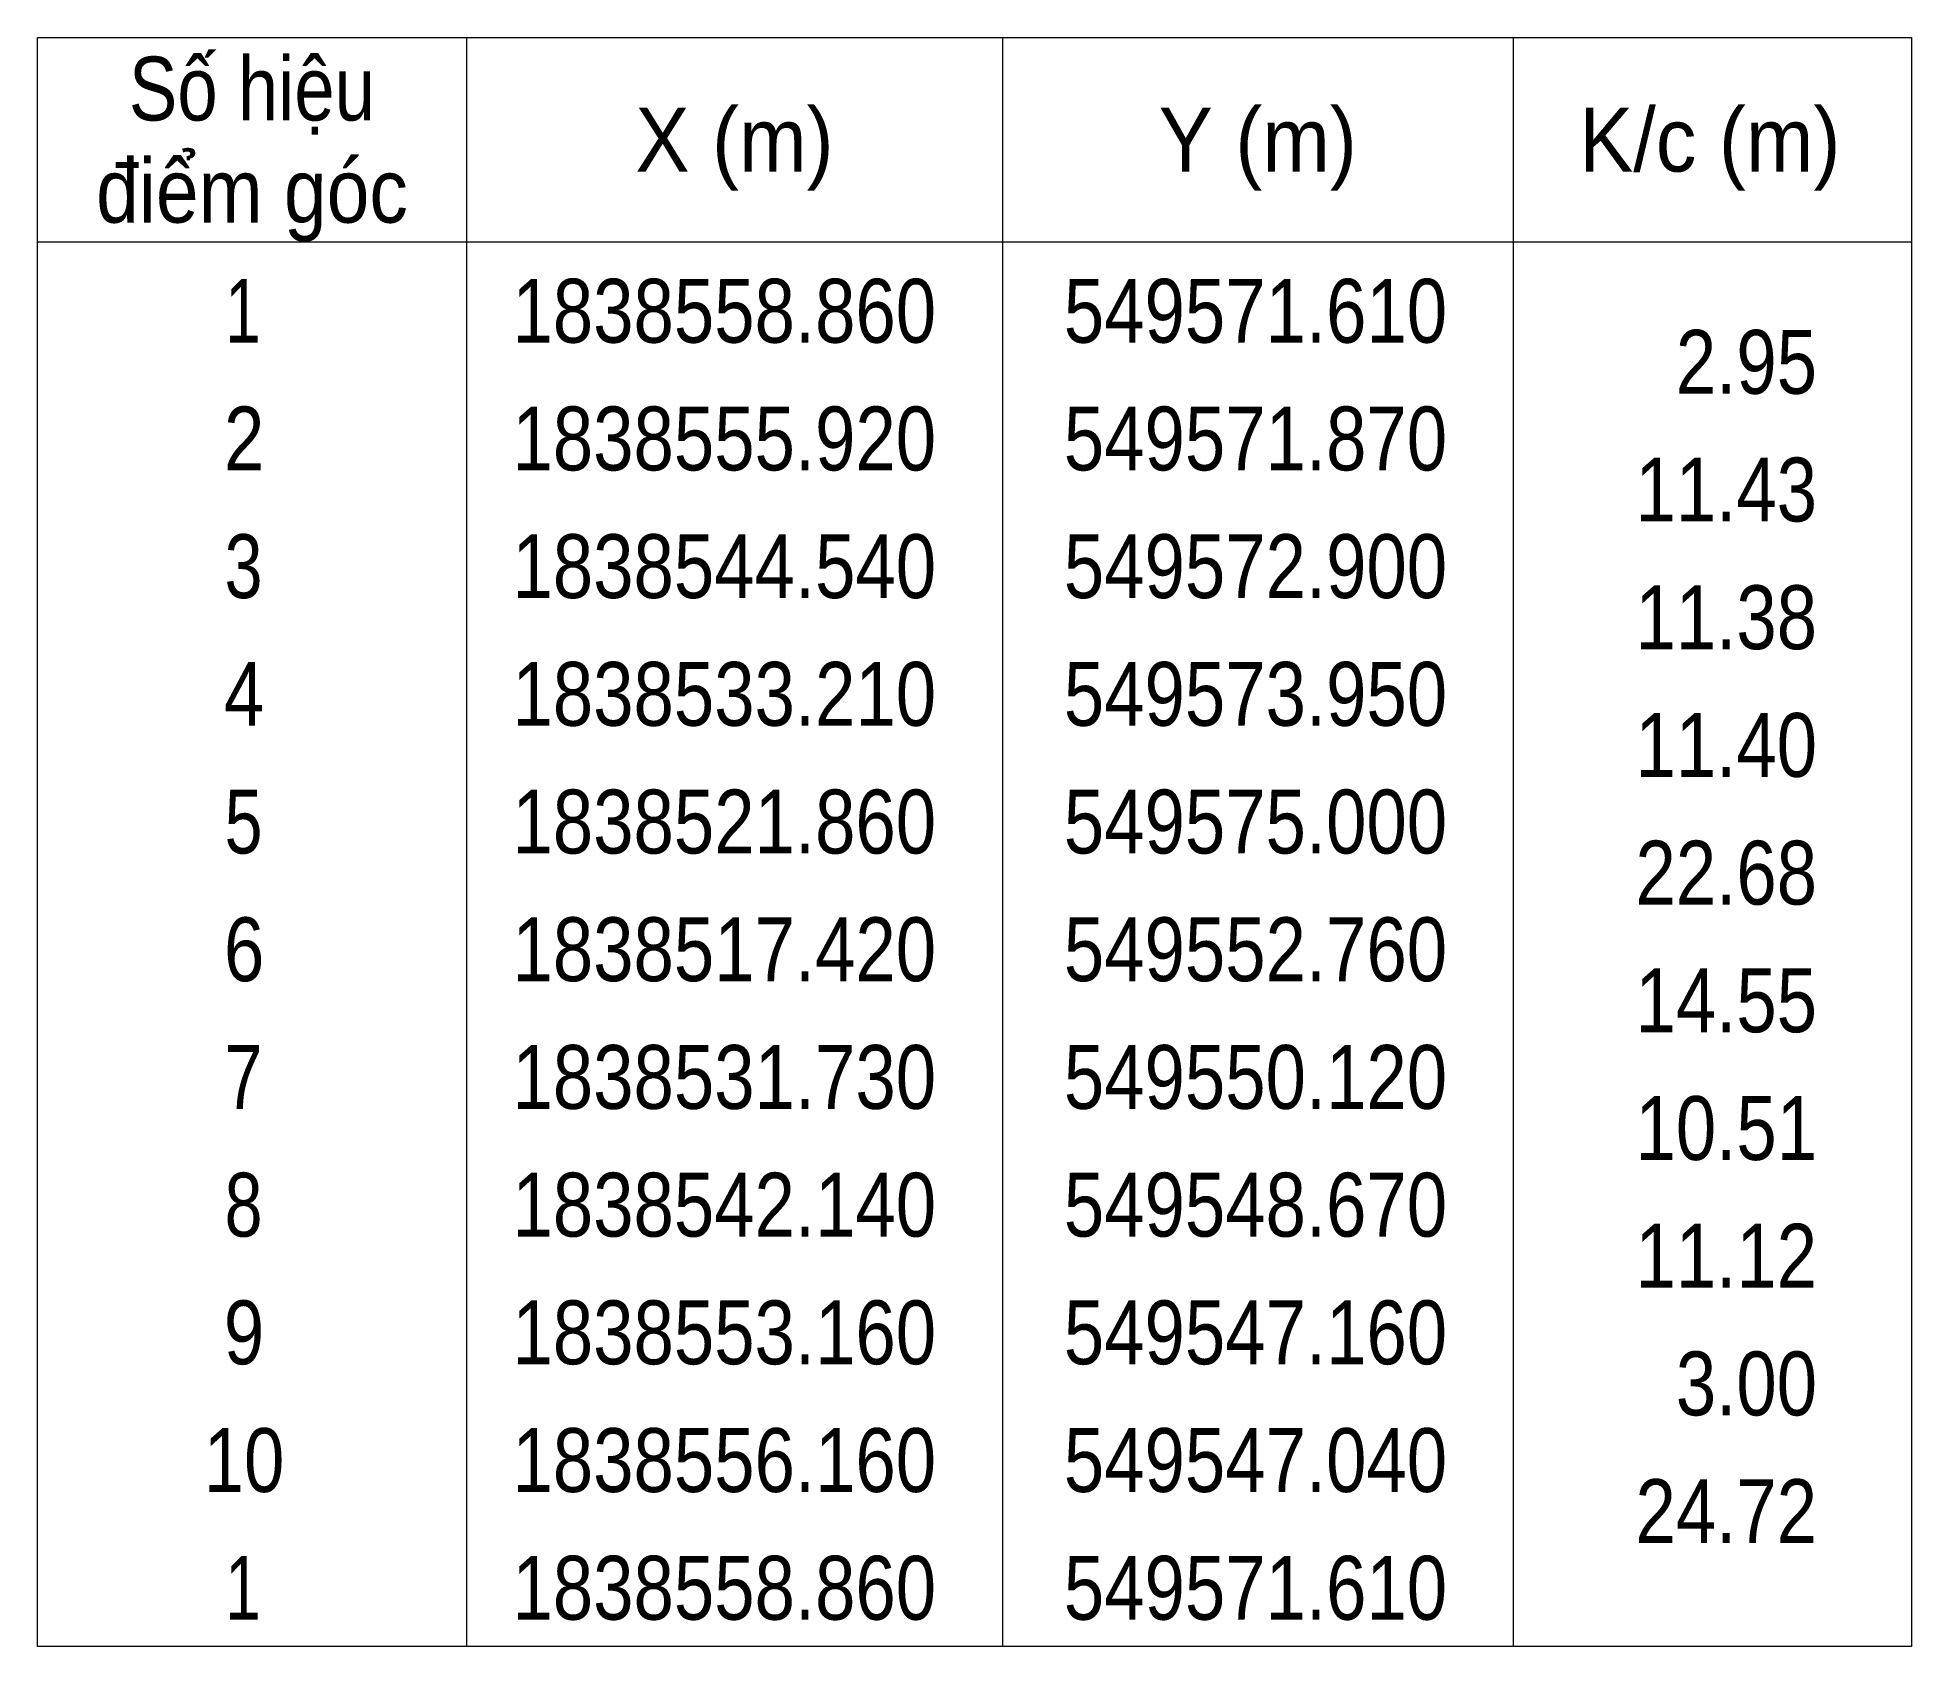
# Model space of a CAD drawing. Header units: metres. Extents: x 0 to 549782, y -63 to 1838816.
# Drawn here: x 0 to 73.4, y -63 to 0 of the extents above.
import ezdxf
from ezdxf.enums import TextEntityAlignment as Align

# ---------------------------------------------------------------- set-up
doc = ezdxf.new("R2010")
doc.units = ezdxf.units.M
doc.header["$LTSCALE"] = 0.7
doc.layers.add('63', color=7, linetype='Continuous', lineweight=13)

msp = doc.modelspace()

# ---------------------------------------------------------------- linework, layer by layer
at = {"layer": '63'}
for p, q in [((16.8, 0), (16.8, -63)), ((37.8, 0), (37.8, -63)), ((57.8, 0), (57.8, -63)), ((0, -8), (73.4, -8))]:
    msp.add_line(p, q, dxfattribs=at)
msp.add_lwpolyline([(0, 0), (73.4, 0), (73.4, -63), (0, -63)], close=True, dxfattribs=at)

# ---------------------------------------------------------------- texts
for s, width, p in [('Số hiệu', 0.85, (8.4, -3.25)), ('X (m)', 0.95, (27.3, -5.25)), ('Y (m)', 0.95, (47.795, -5.25)), ('K/c (m)', 0.95, (65.5, -5.25)), ('điểm góc', 0.9, (8.4, -7.25)), (' 1', 0.75, (7.695, -11.95)), ('1838558.860', 0.85, (26.9, -11.95)), ('549571.610', 0.85, (47.705, -11.95)), (' 2', 0.85, (7.7, -16.95)), ('1838555.920', 0.85, (26.9, -16.95)), ('549571.870', 0.85, (47.705, -16.95)), (' 3', 0.8, (7.7, -21.95)), ('1838544.540', 0.85, (26.9, -21.95)), ('549572.900', 0.85, (47.705, -21.95)), (' 4', 0.85, (7.695, -26.95)), ('1838533.210', 0.85, (26.9, -26.95)), ('549573.950', 0.85, (47.705, -26.95)), (' 5', 0.8, (7.7, -31.95)), ('1838521.860', 0.85, (26.9, -31.95)), ('549575.000', 0.85, (47.705, -31.95)), (' 6', 0.85, (7.7, -36.95)), ('1838517.420', 0.85, (26.9, -36.95)), ('549552.760', 0.85, (47.705, -36.95)), (' 7', 0.8, (7.7, -41.95)), ('1838531.730', 0.85, (26.9, -41.95)), ('549550.120', 0.85, (47.705, -41.95)), (' 8', 0.8, (7.7, -46.95)), ('1838542.140', 0.85, (26.9, -46.95)), ('549548.670', 0.85, (47.705, -46.95)), (' 9', 0.85, (7.695, -51.95)), ('1838553.160', 0.85, (26.9, -51.95)), ('549547.160', 0.85, (47.705, -51.95)), (' 10', 0.85, (7.695, -56.95)), ('1838556.160', 0.85, (26.9, -56.95)), ('549547.040', 0.85, (47.705, -56.95)), (' 1', 0.75, (7.695, -61.95)), ('1838558.860', 0.85, (26.9, -61.95)), ('549571.610', 0.85, (47.705, -61.95))]:
    msp.add_text(s, height=2.5, dxfattribs=dict(at, width=width)).set_placement(p, align=Align.CENTER)
at = {"layer": '63', "width": 0.85}
for s, p in [('2.95', (69.7, -13.95)), ('11.43', (69.7, -18.95)), ('11.38', (69.7, -23.95)), ('11.40', (69.7, -28.95)), ('22.68', (69.7, -33.95)), ('14.55', (69.7, -38.95)), ('10.51', (69.7, -43.95)), ('11.12', (69.7, -48.95)), ('3.00', (69.7, -53.95)), ('24.72', (69.7, -58.95))]:
    msp.add_text(s, height=2.5, dxfattribs=at).set_placement(p, align=Align.RIGHT)

doc.saveas('drawing.dxf')
